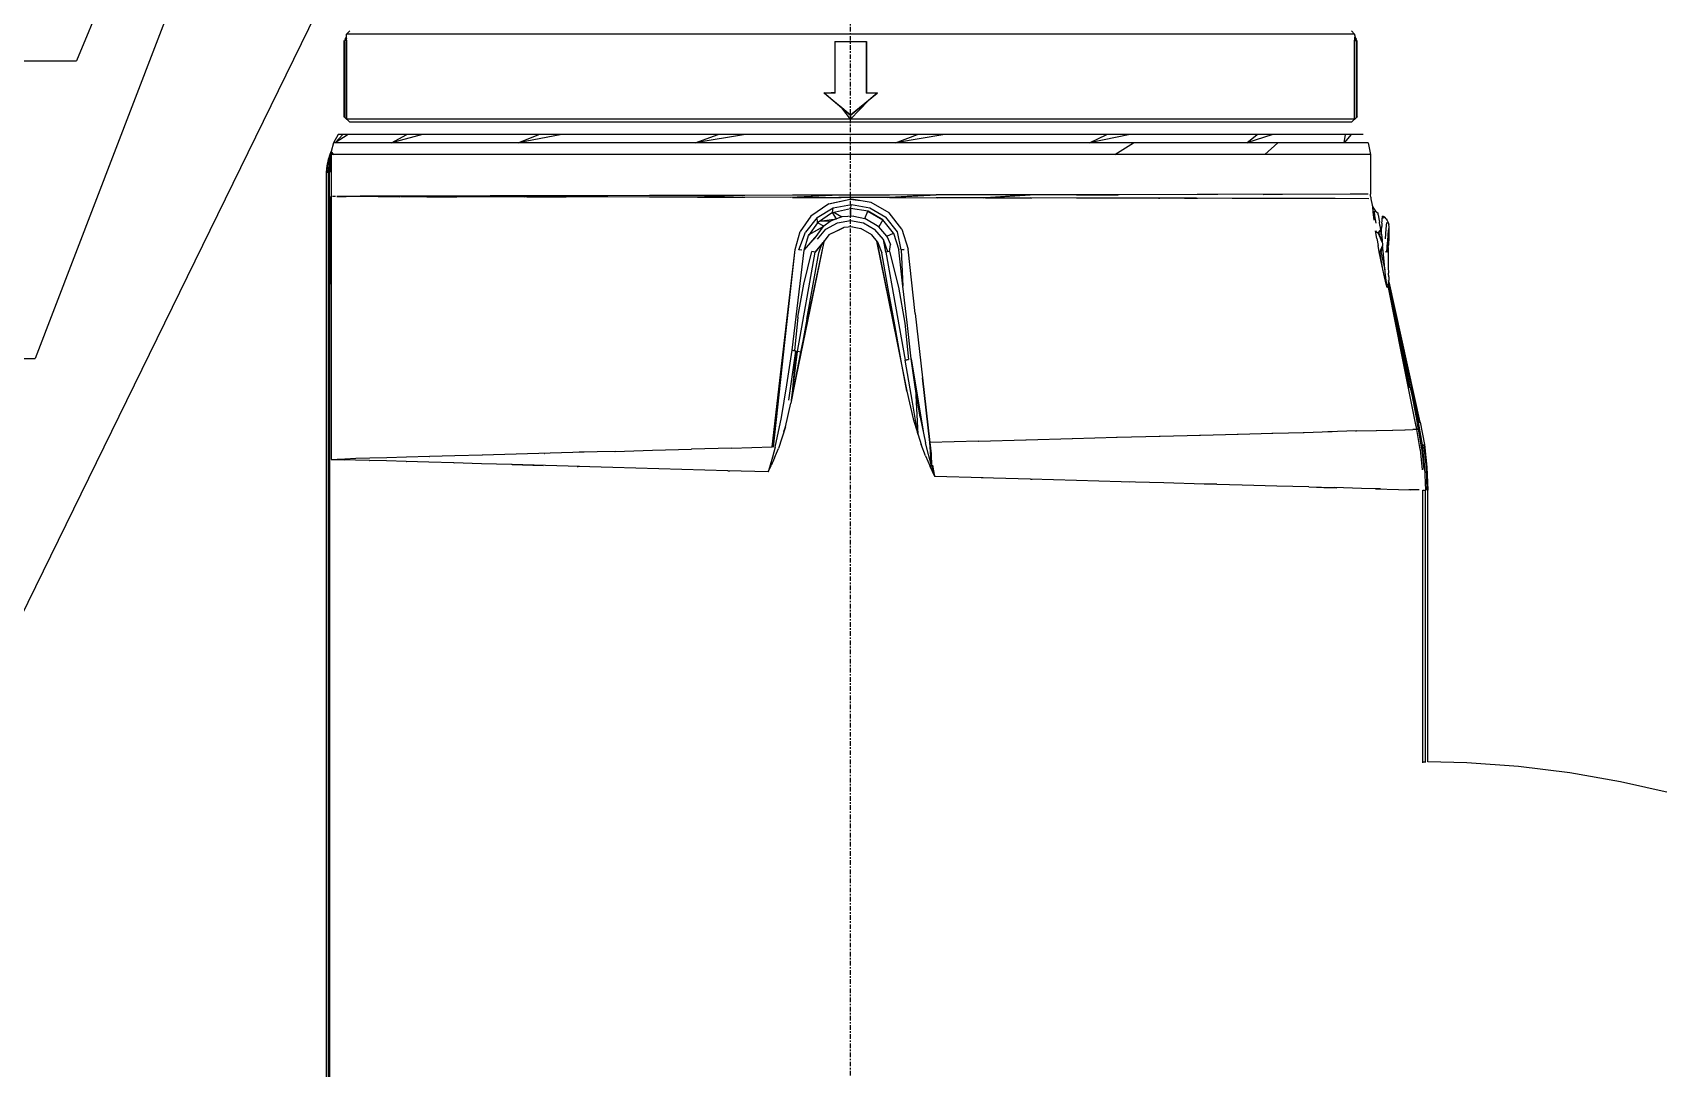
# Model space of a CAD drawing. Header units: millimetres. Extents: x -57554 to 16546, y 2142 to 98430.
# Drawn here: x -26125 to -25074, y 75668 to 76337 of the extents above; entities that cross this region are included whole.
import ezdxf

# ---------------------------------------------------------------- set-up
doc = ezdxf.new("R2010")
doc.units = ezdxf.units.MM
doc.linetypes.add('DXK_LINE_DOT3', pattern=[5.9187, 2.979, -0.9799, 0.9799, -0.9799])
doc.layers.add('S-Z2-A_TEXTUAL_ANNOTATION', color=7, linetype='Continuous')

msp = doc.modelspace()

# ---------------------------------------------------------------- linework, layer by layer
at = {"color": 1, "linetype": 'DXK_LINE_DOT3'}
msp.add_line((-25596.4, 71792.5), (-25596.4, 84292.5), dxfattribs=at)
at = {"color": 2, "linetype": 'Continuous'}
for p, q in [((-25922.2, 76336.4), (-25920.2, 76338.4)), ((-25272.6, 76338.4), (-25270.6, 76336.4)), ((-25923.9, 76282.9), (-25923.9, 76332.3)), ((-25923.5, 76331.9), (-25923.9, 76332.3)), ((-25923.5, 76282.6), (-25923.5, 76331.9)), ((-25922.8, 76333.7), (-25923.4, 76333.2)), ((-25923.3, 76333.1), (-25923.4, 76333.2)), ((-25923.3, 76332.3), (-25923.4, 76332)), ((-25923.3, 76332.2), (-25923.4, 76332)), ((-25923.4, 76331.9), (-25923.4, 76332)), ((-25923.4, 76282.5), (-25923.4, 76331.9)), ((-25923.3, 76333.1), (-25923.2, 76332.9)), ((-25923.3, 76332.3), (-25923.1, 76332.6)), ((-25922.8, 76332.5), (-25923.3, 76332.3)), ((-25923.2, 76332.5), (-25923.3, 76332.3)), ((-25923.3, 76332.3), (-25923.3, 76332.2)), ((-25923.2, 76332.9), (-25923.1, 76332.8)), ((-25923.1, 76332.6), (-25923.2, 76332.5)), ((-25923.1, 76332.8), (-25922.6, 76333.2)), ((-25923.1, 76332.6), (-25923, 76332.7)), ((-25922.6, 76333.1), (-25923, 76332.7)), ((-25923, 76332.7), (-25922.8, 76332.5)), ((-25922.9, 76333.6), (-25922.5, 76334.3)), ((-25922.5, 76334.3), (-25922.8, 76333.7)), ((-25922.6, 76333.2), (-25922.8, 76333.7)), ((-25922.8, 76332.5), (-25922.6, 76332.4)), ((-25922.6, 76333.2), (-25922.4, 76333.8)), ((-25922.3, 76333.7), (-25922.6, 76333.1)), ((-25922.1, 76331.6), (-25922.6, 76333.1)), ((-25922.6, 76332.4), (-25922.3, 76332.1)), ((-25922.4, 76335), (-25922.5, 76334.3)), ((-25922.4, 76333.8), (-25922.5, 76334.3)), ((-25922.3, 76335.2), (-25922.4, 76335)), ((-25922.4, 76333.8), (-25922.3, 76334.4)), ((-25922.3, 76334.6), (-25922.2, 76336.4)), ((-25922.3, 76334.2), (-25922.3, 76334.3)), ((-25922.3, 76333.7), (-25922.3, 76334.2)), ((-25922.1, 76331.6), (-25922.3, 76333.7)), ((-25922.3, 76332.1), (-25922.2, 76331.9)), ((-25270.6, 76336.4), (-25922.2, 76336.4)), ((-25922.2, 76331.9), (-25922.1, 76331.6)), ((-25922.2, 76281.5), (-25922.2, 76331.6)), ((-25922.1, 76281.4), (-25922.1, 76331.6)), ((-25606.6, 76331.6), (-25606.6, 76298.4)), ((-25606.6, 76331.6), (-25599.8, 76331.6)), ((-25606.5, 76298.2), (-25606.5, 76331.5)), ((-25606.5, 76331.5), (-25599.7, 76331.5)), ((-25599.8, 76331.6), (-25593, 76331.6)), ((-25599.7, 76331.5), (-25593, 76331.5)), ((-25593, 76331.6), (-25586.2, 76331.6)), ((-25593, 76331.5), (-25586.3, 76331.5)), ((-25586.3, 76331.5), (-25586.3, 76298.2)), ((-25586.2, 76331.6), (-25586.2, 76298.4)), ((-25270.6, 76336.4), (-25270.5, 76334.4)), ((-25270.6, 76331.6), (-25270.4, 76333.7)), ((-25270.1, 76333.1), (-25270.6, 76331.6)), ((-25270.6, 76331.6), (-25270.5, 76331.9)), ((-25270.6, 76331.6), (-25270.6, 76331.7)), ((-25270.6, 76281.5), (-25270.6, 76331.6)), ((-25270.6, 76281.4), (-25270.6, 76331.6)), ((-25270.5, 76335.4), (-25270.4, 76335)), ((-25270.5, 76334.4), (-25270.4, 76333.8)), ((-25269.6, 76332.9), (-25270.5, 76334.4)), ((-25270.5, 76334.2), (-25270.5, 76334.3)), ((-25270.4, 76333.7), (-25270.5, 76334.2)), ((-25270.5, 76331.9), (-25270.4, 76332)), ((-25270.5, 76331.7), (-25270.5, 76331.8)), ((-25270.4, 76335), (-25270.3, 76334.3)), ((-25269.5, 76333.1), (-25270.4, 76334.6)), ((-25270.4, 76333.8), (-25269.6, 76332.9)), ((-25270.4, 76333.8), (-25270.1, 76333.2)), ((-25270.4, 76333.7), (-25270.1, 76333.1)), ((-25270.4, 76332), (-25270.3, 76332.2)), ((-25270.3, 76332.2), (-25270.1, 76332.4)), ((-25270.1, 76333.2), (-25269.6, 76332.9)), ((-25270.1, 76333.2), (-25269.7, 76332.8)), ((-25269.7, 76332.7), (-25270.1, 76333.1)), ((-25270.1, 76332.4), (-25270, 76332.5)), ((-25270, 76332.5), (-25269.7, 76332.7)), ((-25269.8, 76333.6), (-25269.4, 76333.2)), ((-25269.7, 76332.8), (-25269.6, 76332.9)), ((-25269.6, 76332.6), (-25269.7, 76332.7)), ((-25269.6, 76332.9), (-25269.5, 76333.1)), ((-25269.5, 76332.5), (-25269.6, 76332.6)), ((-25269.5, 76333.1), (-25269.4, 76333.2)), ((-25269.5, 76332.3), (-25269.5, 76332.5)), ((-25269.4, 76332.2), (-25269.5, 76332.3)), ((-25269.4, 76332), (-25269.4, 76332.2)), ((-25269.4, 76331.9), (-25269.4, 76332)), ((-25269.4, 76282.5), (-25269.4, 76331.9)), ((-25269.3, 76331.9), (-25268.9, 76332.3)), ((-25269.3, 76282.6), (-25269.3, 76331.9)), ((-25268.9, 76282.9), (-25268.9, 76332.3)), ((-25607.9, 76293.5), (-25613.7, 76298.4)), ((-25613.7, 76298.4), (-25611.3, 76298.4)), ((-25611.1, 76298.3), (-25613.4, 76298.3)), ((-25613.4, 76298.3), (-25607.7, 76293.5)), ((-25611.3, 76298.4), (-25608.9, 76298.4)), ((-25608.8, 76298.3), (-25611.1, 76298.3)), ((-25606.6, 76298.4), (-25608.9, 76298.4)), ((-25606.5, 76298.2), (-25608.8, 76298.3)), ((-25584, 76298.3), (-25586.3, 76298.2)), ((-25586.2, 76298.4), (-25583.8, 76298.4)), ((-25585, 76293.5), (-25579.3, 76298.3)), ((-25579.1, 76298.4), (-25584.8, 76293.5)), ((-25581.7, 76298.3), (-25584, 76298.3)), ((-25583.8, 76298.4), (-25581.4, 76298.4)), ((-25579.3, 76298.3), (-25581.7, 76298.3)), ((-25581.4, 76298.4), (-25579.1, 76298.4)), ((-25602.1, 76288.7), (-25607.9, 76293.5)), ((-25607.7, 76293.5), (-25602, 76288.8)), ((-25596.4, 76283.9), (-25602.1, 76288.7)), ((-25596.4, 76281.4), (-25602.1, 76288.7)), ((-25602, 76288.8), (-25596.4, 76284)), ((-25596.4, 76281.4), (-25584.8, 76293.5)), ((-25596.4, 76284), (-25590.7, 76288.8)), ((-25590.6, 76288.7), (-25596.4, 76283.9)), ((-25590.7, 76288.8), (-25585, 76293.5)), ((-25584.8, 76293.5), (-25590.6, 76288.7)), ((-25923.7, 76282.8), (-25923.9, 76282.9)), ((-25923.6, 76282.7), (-25923.7, 76282.8)), ((-25923.6, 76282.7), (-25923.1, 76282.2)), ((-25923.6, 76282.7), (-25923.1, 76282.3)), ((-25923.5, 76282.6), (-25923.6, 76282.7)), ((-25923.5, 76282.6), (-25920.2, 76279.4)), ((-25923, 76282.1), (-25923.4, 76282.5)), ((-25923.4, 76282.5), (-25923.4, 76282.5)), ((-25922.6, 76281.8), (-25923, 76282.1)), ((-25922.6, 76281.8), (-25922.2, 76281.5)), ((-25270.6, 76281.4), (-25922.1, 76281.4)), ((-25272.6, 76279.4), (-25920.2, 76279.4)), ((-25596.4, 76283.9), (-25596.4, 76281.4)), ((-25272.6, 76279.4), (-25269.1, 76282.7)), ((-25270.6, 76281.5), (-25270.2, 76281.8)), ((-25269.8, 76282.1), (-25270.2, 76281.8)), ((-25269.4, 76282.5), (-25269.8, 76282.1)), ((-25269.3, 76282.5), (-25269.4, 76282.5)), ((-25269.1, 76282.7), (-25269.3, 76282.6)), ((-25269.2, 76282.6), (-25269.1, 76282.7)), ((-25269, 76282.8), (-25269.1, 76282.7)), ((-25268.9, 76282.9), (-25269, 76282.8)), ((-25930.8, 76266.2), (-25932.3, 76260.4)), ((-25927.6, 76271.5), (-25930.8, 76266.2)), ((-25261.9, 76266.2), (-25930.8, 76266.2)), ((-25921.2, 76271.5), (-25929.6, 76266.2)), ((-25929.6, 76266.2), (-25924.7, 76271.5)), ((-25265.2, 76271.5), (-25927.6, 76271.5)), ((-25873.2, 76271.5), (-25893.1, 76266.2)), ((-25893.1, 76266.2), (-25883.2, 76271.5)), ((-25783, 76271.5), (-25811.4, 76266.2)), ((-25811.4, 76266.2), (-25798, 76271.5)), ((-25664.4, 76271.5), (-25697, 76266.2)), ((-25697, 76266.2), (-25682.1, 76271.5)), ((-25535.5, 76271.5), (-25567.3, 76266.2)), ((-25567.3, 76266.2), (-25553.1, 76271.5)), ((-25415.8, 76271.5), (-25442, 76266.2)), ((-25442, 76266.2), (-25430.8, 76271.5)), ((-25425.7, 76258.5), (-25413.6, 76266.2)), ((-25323.6, 76271.5), (-25340.2, 76266.2)), ((-25340.2, 76266.2), (-25333.6, 76271.5)), ((-25328.6, 76258.5), (-25320.3, 76266.2)), ((-25272.9, 76271.5), (-25277.4, 76266.2)), ((-25277.4, 76266.2), (-25276.5, 76271.5)), ((-25261.9, 76266.2), (-25260.4, 76258.5)), ((-25934.1, 76255.4), (-25935.1, 76251.3)), ((-25933.9, 76254.9), (-25934.8, 76251.1)), ((-25932.6, 76258.5), (-25934.7, 76251.3)), ((-25932.8, 76258.8), (-25934.1, 76255.4)), ((-25933.9, 76254.9), (-25932.6, 76258.5)), ((-25933.9, 76254.9), (-25932.6, 76258.5)), ((-25933.4, 76252.2), (-25933.1, 76254.6)), ((-25933.1, 76254.6), (-25933.3, 76252.6)), ((-25933.2, 76257.9), (-25932.8, 76258.8)), ((-25932.9, 76256.1), (-25933.1, 76254.6)), ((-25933.1, 76254.6), (-25932.7, 76252.4)), ((-25932.6, 76258.5), (-25932.9, 76257.8)), ((-25932.9, 76257.8), (-25932.8, 76258.1)), ((-25932.9, 76256.1), (-25932.8, 76257.2)), ((-25932.8, 76257.2), (-25932.9, 76256.1)), ((-25932.8, 76258.9), (-25932.4, 76259.9)), ((-25932.8, 76258.6), (-25932.6, 76259.3)), ((-25932.8, 76258.9), (-25932.6, 76259.3)), ((-25932.8, 76258.6), (-25932.8, 76258.9)), ((-25932.6, 76258.5), (-25932.8, 76258.1)), ((-25932.5, 76257.6), (-25932.8, 76257.2)), ((-25932.8, 76257.2), (-25932.5, 76257.6)), ((-25932.8, 76257.2), (-25932.7, 76257.5)), ((-25932.8, 76257.2), (-25932.8, 76257.2)), ((-25932.7, 76257.5), (-25932.6, 76258.1)), ((-25932.6, 76259.3), (-25932.4, 76259.9)), ((-25932.4, 76259), (-25932.6, 76258.5)), ((-25932.6, 76258.5), (-25932.4, 76259)), ((-25932.6, 76258.5), (-25932.5, 76258.8)), ((-25932.6, 76258.1), (-25932.6, 76258.5)), ((-25932.4, 76259), (-25932.5, 76257.6)), ((-25932.4, 76259.9), (-25932.3, 76260.4)), ((-25932.3, 76259.4), (-25932.4, 76259)), ((-25932.3, 76260.4), (-25932.3, 76260.6)), ((-25932.3, 76260.1), (-25932.3, 76260.6)), ((-25932.3, 76260.4), (-25932.3, 76260.6)), ((-25930.4, 76258.5), (-25932.3, 76260.4)), ((-25932.3, 76260.1), (-25932.3, 76260.4)), ((-25932.3, 76260.4), (-25930.4, 76258.5)), ((-25932.3, 76260.4), (-25932.3, 76259.9)), ((-25932.3, 76260.1), (-25932.3, 76259.9)), ((-25932.3, 76259.9), (-25930.4, 76258.5)), ((-25932.3, 76259.6), (-25932.3, 76259.9)), ((-25932.3, 76259.9), (-25932.3, 76259.8)), ((-25932.3, 76252.6), (-25932.2, 76255.2)), ((-25260.4, 76258.5), (-25932.2, 76258.5)), ((-25932.2, 76258.5), (-25932.2, 76257.1)), ((-25932.2, 76257.1), (-25932.2, 76255.2)), ((-25932.2, 76255.2), (-25932.2, 76252.8)), ((-25260.4, 76258.5), (-25260.4, 76233)), ((-25935.1, 76251.3), (-25935.4, 76247.2)), ((-25935.4, 76247.2), (-25935.4, 75256.6)), ((-25935.4, 76247.2), (-25935, 76247.2)), ((-25934.8, 76251.1), (-25935, 76247.2)), ((-25935, 76247.2), (-25933.8, 76248.9)), ((-25935, 76247.2), (-25935, 76247.2)), ((-25935, 76247.2), (-25934.9, 76247.2)), ((-25934.9, 76247.2), (-25934.7, 76247.2)), ((-25934.7, 76247.2), (-25934.5, 76247.2)), ((-25934.5, 76247.2), (-25934.2, 76247.2)), ((-25934.2, 76247.2), (-25933.9, 76247.2)), ((-25933.9, 76247.2), (-25933.8, 76248.9)), ((-25933.9, 75256.6), (-25933.9, 76247.2)), ((-25933.8, 76248.9), (-25933.7, 76250.6)), ((-25933.7, 76250.6), (-25933.6, 76251.1)), ((-25933.6, 76251.1), (-25933.4, 76252.2)), ((-25933.3, 76252.6), (-25933.4, 76252.2)), ((-25933.4, 76252.2), (-25933.3, 76250.5)), ((-25933.3, 76250.5), (-25933.3, 76248.8)), ((-25933.3, 76247.2), (-25933.3, 76248.8)), ((-25933.3, 76231.5), (-25933.3, 76247.2)), ((-25932.7, 76247.2), (-25932.7, 76252.4)), ((-25932.2, 76252.8), (-25932.2, 76250.9)), ((-25932.2, 76250.9), (-25932.1, 76249)), ((-25932.1, 76249), (-25932.1, 76247.2)), ((-25932.1, 76247.2), (-25932.1, 76231.5)), ((-25422.8, 76232.6), (-25541.2, 76232.4)), ((-25510.4, 76230.6), (-25480.4, 76232.5)), ((-25480.4, 76232.5), (-25509.3, 76230.6)), ((-25450.5, 76232.6), (-25423.7, 76232.6)), ((-25359, 76232.8), (-25422.8, 76232.6)), ((-25273.5, 76233), (-25372.4, 76232.7)), ((-25329.7, 76232.8), (-25317.3, 76232.9)), ((-25261.8, 76233), (-25273.5, 76233)), ((-25260.3, 76232), (-25260.4, 76233)), ((-25933.3, 76231.5), (-25933.3, 76174.8)), ((-25932.1, 76231.5), (-25932.2, 76231.5)), ((-25932.1, 76174.8), (-25932.1, 76231.5)), ((-25932.1, 76231.5), (-25932.1, 76174.8)), ((-25929.4, 76231.5), (-25931.4, 76231.5)), ((-25922.6, 76231.5), (-25928.6, 76231.5)), ((-25928.6, 76231.5), (-25922.5, 76231.5)), ((-25922.5, 76231.5), (-25922.6, 76231.5)), ((-25922.6, 76231.5), (-25922.5, 76231.5)), ((-25913.5, 76231.6), (-25922.5, 76231.5)), ((-25913.5, 76231.4), (-25922.5, 76231.5)), ((-25901.8, 76231.6), (-25913.5, 76231.6)), ((-25902.1, 76231.4), (-25913.5, 76231.4)), ((-25902.1, 76231.6), (-25901.8, 76231.6)), ((-25887.3, 76231.7), (-25901.8, 76231.6)), ((-25901.8, 76231.4), (-25887.9, 76231.3)), ((-25901.8, 76231.4), (-25887.9, 76231.3)), ((-25870.4, 76231.7), (-25887.3, 76231.7)), ((-25870.4, 76231.3), (-25887.3, 76231.3)), ((-25871.1, 76231.7), (-25870.4, 76231.7)), ((-25851, 76231.7), (-25870.4, 76231.7)), ((-25870.4, 76231.3), (-25851.9, 76231.3)), ((-25870.4, 76231.3), (-25851, 76231.3)), ((-25851.9, 76231.3), (-25851, 76231.3)), ((-25829.4, 76231.8), (-25851, 76231.7)), ((-25829.4, 76231.2), (-25851, 76231.3)), ((-25830.5, 76231.8), (-25829.4, 76231.8)), ((-25829.4, 76231.2), (-25830.5, 76231.2)), ((-25805.8, 76231.8), (-25829.4, 76231.8)), ((-25805.8, 76231.2), (-25829.4, 76231.2)), ((-25807.1, 76231.2), (-25781.7, 76231.9)), ((-25781.7, 76231.9), (-25805.8, 76231.8)), ((-25781.7, 76231.9), (-25805.8, 76231.2)), ((-25805.8, 76231.2), (-25780.4, 76231.1)), ((-25754.7, 76231.9), (-25783, 76231.9)), ((-25780.4, 76231.1), (-25781.7, 76231.1)), ((-25780.4, 76231.9), (-25754.7, 76231.9)), ((-25753.3, 76231.1), (-25780.4, 76231.1)), ((-25724.9, 76232), (-25754.7, 76231.9)), ((-25724.9, 76231), (-25753.3, 76231.1)), ((-25693.9, 76232.1), (-25726.4, 76232)), ((-25695.3, 76230.9), (-25726.4, 76231)), ((-25666.4, 76232.1), (-25696.8, 76230.9)), ((-25664.9, 76232.1), (-25695.3, 76232.1)), ((-25666.4, 76232.1), (-25695.3, 76230.9)), ((-25695.3, 76230.9), (-25664.9, 76230.9)), ((-25664.9, 76232.1), (-25666.4, 76232.1)), ((-25633.9, 76230.8), (-25666.4, 76230.9)), ((-25633.9, 76232.2), (-25664.9, 76232.1)), ((-25604, 76232.2), (-25635.4, 76230.8)), ((-25602.6, 76232.2), (-25633.9, 76232.2)), ((-25604, 76232.2), (-25633.9, 76230.8)), ((-25633.9, 76230.8), (-25602.6, 76230.8)), ((-25610.5, 76226.7), (-25622.1, 76218.7)), ((-25618, 76217.9), (-25607.7, 76224.1)), ((-25610.5, 76226.7), (-25596.7, 76229.8)), ((-25610.5, 76226.7), (-25608.8, 76227.1)), ((-25608.8, 76227.1), (-25596.7, 76229.8)), ((-25608.1, 76221.1), (-25607.7, 76224.1)), ((-25608.1, 76221.1), (-25596.5, 76223.7)), ((-25607.7, 76224.1), (-25595.9, 76226.3)), ((-25602.6, 76232.2), (-25604, 76232.2)), ((-25571.2, 76230.7), (-25604, 76230.8)), ((-25571.2, 76232.3), (-25602.6, 76232.2)), ((-25571.2, 76230.7), (-25602.6, 76230.8)), ((-25596.7, 76229.8), (-25595.9, 76229.7)), ((-25596.7, 76229.8), (-25590.3, 76228.8)), ((-25596.5, 76223.7), (-25595.9, 76226.3)), ((-25585.1, 76221.9), (-25596.5, 76223.7)), ((-25596.5, 76223.7), (-25596.4, 76218.6)), ((-25583.1, 76227.6), (-25595.9, 76229.7)), ((-25595.9, 76226.3), (-25584, 76224.2)), ((-25584, 76224.2), (-25573.6, 76218.1)), ((-25571.6, 76220.8), (-25583.1, 76227.6)), ((-25572.5, 76230.7), (-25541.2, 76232.4)), ((-25540, 76232.4), (-25571.2, 76232.3)), ((-25541.2, 76232.4), (-25571.2, 76230.7)), ((-25571.2, 76230.7), (-25540, 76230.6)), ((-25509.3, 76230.6), (-25541.2, 76230.6)), ((-25509.3, 76230.6), (-25479.3, 76230.5)), ((-25450.4, 76230.4), (-25480.4, 76230.5)), ((-25422.8, 76230.4), (-25450.4, 76230.4)), ((-25397.4, 76230.3), (-25423.6, 76230.4)), ((-25372.9, 76230.3), (-25406.7, 76230.3)), ((-25397.4, 76230.3), (-25396.6, 76230.3)), ((-25380.7, 76230.3), (-25372.2, 76230.3)), ((-25349.8, 76230.2), (-25372.9, 76230.3)), ((-25329.5, 76230.2), (-25349.8, 76230.2)), ((-25311.6, 76230.1), (-25330, 76230.2)), ((-25283.3, 76230.1), (-25311.6, 76230.1)), ((-25261.5, 76230), (-25283.3, 76230.1)), ((-25260.2, 76231), (-25260.3, 76232)), ((-25260.2, 76231), (-25260.1, 76230)), ((-25260.1, 76230), (-25259.3, 76225.9)), ((-25259.3, 76225.9), (-25258.5, 76223.8)), ((-25259.3, 76225.9), (-25259.1, 76224.8)), ((-25259.1, 76224.8), (-25258.8, 76221.5)), ((-25258.5, 76223.8), (-25257.2, 76222)), ((-25257.2, 76222), (-25255.4, 76220.6)), ((-25622.1, 76218.7), (-25629, 76208.7)), ((-25618, 76217.9), (-25625.5, 76208.4)), ((-25617.8, 76214.5), (-25623.7, 76206.2)), ((-25623.2, 76206.9), (-25613.8, 76212.2)), ((-25623.2, 76206.9), (-25614.3, 76211.9)), ((-25614.3, 76211.9), (-25619.6, 76204.8)), ((-25617.8, 76214.5), (-25618, 76217.9)), ((-25608.1, 76221.1), (-25617.8, 76214.5)), ((-25613.8, 76212.2), (-25617.8, 76214.5)), ((-25616.5, 76215.4), (-25605.6, 76216.9)), ((-25616.5, 76215.4), (-25608.9, 76215.7)), ((-25608.9, 76215.7), (-25614.3, 76211.9)), ((-25612.4, 76210.3), (-25604.9, 76214.5)), ((-25610.3, 76206.8), (-25600.9, 76211.4)), ((-25602.1, 76218.2), (-25608.9, 76215.7)), ((-25608.1, 76221.1), (-25607.3, 76221.3)), ((-25605.6, 76216.9), (-25608.1, 76221.1)), ((-25607.3, 76221.3), (-25602.1, 76218.2)), ((-25604.9, 76214.5), (-25596.5, 76215.9)), ((-25600.9, 76211.4), (-25603.4, 76210.2)), ((-25594.4, 76218.7), (-25602.1, 76218.2)), ((-25595.1, 76211.8), (-25600.9, 76211.4)), ((-25596.5, 76215.9), (-25588.1, 76214.4)), ((-25595.1, 76211.8), (-25589.8, 76210.7)), ((-25594.4, 76218.7), (-25587.3, 76217.3)), ((-25588.1, 76214.4), (-25580.7, 76210.2)), ((-25587.3, 76217.3), (-25585.3, 76221.9)), ((-25587.1, 76217.1), (-25587.3, 76217.3)), ((-25578.1, 76211.8), (-25587.3, 76217.3)), ((-25585.3, 76221.9), (-25575.6, 76216.3)), ((-25575.5, 76216.3), (-25585.1, 76221.9)), ((-25578.9, 76212.3), (-25578.1, 76211.8)), ((-25575.5, 76216.3), (-25578.1, 76211.8)), ((-25573.1, 76205.8), (-25578.1, 76211.8)), ((-25575.6, 76216.3), (-25575.5, 76216.3)), ((-25568.6, 76207.7), (-25575.5, 76216.3)), ((-25566.2, 76208.6), (-25573.6, 76218.1)), ((-25563.4, 76210.3), (-25571.6, 76220.8)), ((-25258.8, 76221.5), (-25258.1, 76216.2)), ((-25257.5, 76218.9), (-25257.8, 76221.9)), ((-25256.8, 76214.1), (-25257.5, 76218.9)), ((-25255.4, 76220.3), (-25255.4, 76220.6)), ((-25255.3, 76219.6), (-25255.4, 76220.3)), ((-25255.3, 76219.6), (-25255.4, 76220.3)), ((-25255.3, 76219.6), (-25255.1, 76218.5)), ((-25255.1, 76218.5), (-25254.9, 76216.9)), ((-25254.9, 76216.9), (-25254.6, 76214.9)), ((-25254.3, 76212.6), (-25254.6, 76214.9)), ((-25254.3, 76212.6), (-25253.8, 76209.9)), ((-25253.2, 76209.7), (-25253.1, 76212)), ((-25253, 76214.1), (-25253.1, 76212)), ((-25253, 76214.1), (-25252.9, 76215.8)), ((-25252.9, 76215.8), (-25252.8, 76217.2)), ((-25252.8, 76217.3), (-25252.6, 76218.1)), ((-25252.8, 76217.2), (-25252.6, 76218.1)), ((-25251.2, 76218), (-25252.8, 76217.3)), ((-25252.8, 76217.2), (-25252.8, 76217.3)), ((-25252.6, 76218.1), (-25252.5, 76218.7)), ((-25252.6, 76218.1), (-25252.5, 76218.7)), ((-25252.5, 76218.7), (-25252.4, 76218.8)), ((-25252.5, 76218.7), (-25252.4, 76218.8)), ((-25251.2, 76218), (-25252.4, 76218.8)), ((-25250.3, 76217), (-25251.2, 76218)), ((-25250.3, 76217), (-25249.5, 76215.9)), ((-25250.3, 76210.5), (-25249.9, 76214.6)), ((-25249.5, 76215.9), (-25248.9, 76214.6)), ((-25248.7, 76214), (-25248.9, 76214.6)), ((-25248.9, 76214.6), (-25248.7, 76213.9)), ((-25248.9, 76214.6), (-25248.5, 76213.3)), ((-25248.5, 76213.3), (-25248.7, 76214)), ((-25248.7, 76213.9), (-25248.5, 76213.3)), ((-25248.4, 76211.9), (-25248.5, 76213.3)), ((-25248.4, 76203.6), (-25248.4, 76211.9)), ((-25634.7, 76099.5), (-25613.2, 76203.1)), ((-25632.3, 76197.1), (-25629, 76208.7)), ((-25630, 76196.9), (-25625.5, 76208.4)), ((-25628.5, 76130.9), (-25613.2, 76203.1)), ((-25626.4, 76196.7), (-25623.7, 76206.2)), ((-25626.4, 76196.7), (-25619.6, 76204.8)), ((-25626.4, 76196.7), (-25620.6, 76203.5)), ((-25623.7, 76206.2), (-25623.2, 76206.9)), ((-25619.6, 76204.9), (-25620.6, 76203.5)), ((-25614.3, 76201.6), (-25619.4, 76195.5)), ((-25617.9, 76203.8), (-25612.4, 76210.3)), ((-25610.3, 76206.8), (-25615.1, 76200.6)), ((-25610.3, 76206.8), (-25609.8, 76207.1)), ((-25609.8, 76207.1), (-25603.4, 76210.2)), ((-25589.8, 76210.7), (-25589.6, 76210.6)), ((-25582.8, 76206.7), (-25589.8, 76210.7)), ((-25579, 76202.2), (-25582.8, 76206.7)), ((-25575.2, 76203.7), (-25580.7, 76210.2)), ((-25579.4, 76202.6), (-25560, 76105.7)), ((-25563.8, 76125.2), (-25579.4, 76202.6)), ((-25578.8, 76201.7), (-25579, 76202.2)), ((-25579, 76202.2), (-25576.3, 76195)), ((-25573.6, 76195.5), (-25575.2, 76203.7)), ((-25572.4, 76195.7), (-25575.2, 76203.7)), ((-25573.1, 76205.8), (-25568.6, 76207.7)), ((-25572.8, 76205.1), (-25573.1, 76205.8)), ((-25573.1, 76205.8), (-25570.6, 76200.5)), ((-25568.6, 76207.7), (-25568.6, 76207.5)), ((-25568.6, 76207.7), (-25565.3, 76197)), ((-25563.8, 76196.9), (-25566.2, 76208.6)), ((-25563.4, 76210.3), (-25559.3, 76197.3)), ((-25257.1, 76209.3), (-25256.4, 76208.3)), ((-25256.3, 76204.3), (-25257.1, 76209.3)), ((-25256.4, 76208.3), (-25255.7, 76207.9)), ((-25256.3, 76204.3), (-25255.5, 76199.7)), ((-25253.8, 76209.9), (-25255.7, 76207.9)), ((-25255.7, 76207.9), (-25255.1, 76207.5)), ((-25255.1, 76207.5), (-25253.8, 76209.9)), ((-25252.8, 76201.8), (-25255.1, 76207.5)), ((-25255.1, 76207.5), (-25252.9, 76203.1)), ((-25255.1, 76207.5), (-25253.3, 76207)), ((-25253.3, 76207), (-25253.8, 76209.9)), ((-25253.3, 76207), (-25253.2, 76209.7)), ((-25253.3, 76207), (-25252.9, 76203.1)), ((-25252.8, 76201.8), (-25253.1, 76205.3)), ((-25252.9, 76203.1), (-25252.6, 76199.5)), ((-25250.6, 76204), (-25250.3, 76210.5)), ((-25249.3, 76201.9), (-25249.9, 76195.5)), ((-25249.9, 76195.5), (-25249.3, 76201.9)), ((-25249.1, 76207.4), (-25249.3, 76201.9)), ((-25248.8, 76210.8), (-25249.1, 76207.4)), ((-25248.7, 76202.2), (-25248.8, 76201.2)), ((-25248.8, 76201.2), (-25248.8, 76199.9)), ((-25248.6, 76202.9), (-25248.7, 76202.2)), ((-25248.7, 76202.2), (-25248.6, 76202.7)), ((-25248.5, 76203.4), (-25248.6, 76202.9)), ((-25248.6, 76202.7), (-25248.6, 76202.9)), ((-25248.4, 76203.6), (-25248.5, 76203.4)), ((-25646.5, 76069.5), (-25632.3, 76197.1)), ((-25637.2, 76155), (-25632.3, 76197.1)), ((-25630.8, 76131.3), (-25619.4, 76195.5)), ((-25627.9, 76196.8), (-25630, 76196.9)), ((-25629, 76175.2), (-25626.4, 76196.7)), ((-25626.7, 76174.7), (-25621.4, 76195.9)), ((-25624.7, 76152.2), (-25617, 76195)), ((-25619.4, 76195.5), (-25621.4, 76195.9)), ((-25619.4, 76195.5), (-25615.1, 76200.6)), ((-25617, 76195), (-25615.1, 76200.6)), ((-25572.1, 76171.7), (-25576.3, 76195)), ((-25571.3, 76195.9), (-25573.6, 76195.5)), ((-25573.6, 76195.5), (-25561.2, 76125.6)), ((-25571.3, 76195.9), (-25570.6, 76200.5)), ((-25571.3, 76195.9), (-25565.4, 76172.9)), ((-25562.6, 76173.4), (-25565.3, 76197)), ((-25561.7, 76197.1), (-25563.8, 76196.9)), ((-25563.8, 76196.9), (-25562.6, 76173.4)), ((-25562.7, 76197), (-25561.7, 76197.1)), ((-25554.6, 76155.9), (-25559.3, 76197.3)), ((-25254.7, 76195.6), (-25255.5, 76199.7)), ((-25254.7, 76195.6), (-25255.5, 76199.7)), ((-25254.3, 76195.7), (-25254.7, 76195.6)), ((-25254.3, 76195.7), (-25254.7, 76195.6)), ((-25252.8, 76186.3), (-25254.7, 76195.6)), ((-25253.4, 76195.9), (-25254.3, 76195.7)), ((-25254.3, 76195.7), (-25254.1, 76195.8)), ((-25252.1, 76183.1), (-25254.3, 76195.7)), ((-25254.1, 76195.8), (-25252.6, 76199.5)), ((-25253.4, 76195.9), (-25254.1, 76195.8)), ((-25252.6, 76199.5), (-25253.4, 76195.9)), ((-25250.9, 76184), (-25253.4, 76195.9)), ((-25252.2, 76196.2), (-25252.6, 76199.5)), ((-25251.3, 76187), (-25252.2, 76196.2)), ((-25250.8, 76195.9), (-25250.3, 76195.7)), ((-25250.8, 76195.9), (-25250.3, 76195.7)), ((-25249, 76196.1), (-25248.9, 76196.9)), ((-25248.9, 76196.9), (-25249, 76195.2)), ((-25249, 76195.2), (-25249, 76196.1)), ((-25249, 76195.2), (-25249, 76193.4)), ((-25249, 76193.4), (-25249, 76191.5)), ((-25249, 76191.5), (-25249, 76189.6)), ((-25248.9, 76198.5), (-25248.8, 76199.9)), ((-25248.9, 76198.5), (-25248.9, 76196.9)), ((-25248.8, 76199.9), (-25248.8, 76200.1)), ((-25251.3, 76179.5), (-25252.8, 76186.3)), ((-25250.6, 76180.5), (-25251.3, 76187)), ((-25250, 76175.9), (-25250.6, 76180.5)), ((-25249, 76189.6), (-25249, 76187.8)), ((-25249, 76187.8), (-25249, 76186.9)), ((-25249, 76187.8), (-25248.9, 76186.1)), ((-25249, 76186.9), (-25248.9, 76186.1)), ((-25248.9, 76186.1), (-25248.9, 76184.5)), ((-25248.9, 76184.5), (-25248.8, 76183.1)), ((-25248.8, 76183.1), (-25248.8, 76181.8)), ((-25248.7, 76180.8), (-25248.8, 76181.8)), ((-25248.6, 76180.3), (-25248.7, 76180.8)), ((-25248.6, 76180.1), (-25248.7, 76180.8)), ((-25248.6, 76180.1), (-25248.6, 76180.3)), ((-25248.5, 76179.6), (-25248.6, 76180.1)), ((-25933.3, 76174.8), (-25933.3, 76118.2)), ((-25932.1, 76174.8), (-25932.2, 76118.2)), ((-25631.6, 76153.7), (-25629, 76175.2)), ((-25630.5, 76153.4), (-25626.7, 76174.7)), ((-25567.9, 76148.5), (-25572.1, 76171.7)), ((-25565.4, 76172.9), (-25561.4, 76149.6)), ((-25559.9, 76149.9), (-25562.6, 76173.4)), ((-25250.2, 76174.7), (-25251.3, 76179.5)), ((-25250.1, 76174.3), (-25250.2, 76174.7)), ((-25249.5, 76172.7), (-25250.2, 76174.7)), ((-25249.8, 76173.5), (-25250.1, 76174.3)), ((-25250, 76175.9), (-25249.8, 76174.6)), ((-25249.8, 76174.6), (-25249.7, 76174.3)), ((-25249.7, 76174.3), (-25249.8, 76174.5)), ((-25249.8, 76173.5), (-25249.5, 76172.7)), ((-25249.7, 76174.3), (-25249.4, 76174.6)), ((-25249.5, 76172.7), (-25249.6, 76173.2)), ((-25249.5, 76172.7), (-25249.6, 76173.2)), ((-25249.5, 76172.7), (-25249.3, 76173)), ((-25249.4, 76174.6), (-25249.1, 76174.6)), ((-25249.3, 76173), (-25249, 76173)), ((-25248.9, 76174.1), (-25249.1, 76174.6)), ((-25249, 76173), (-25248.7, 76172.6)), ((-25248.7, 76172.6), (-25249, 76173)), ((-25248.8, 76175.6), (-25248.9, 76174.1)), ((-25248.9, 76173.6), (-25248.9, 76174.1)), ((-25248.8, 76173.1), (-25248.9, 76173.6)), ((-25248.8, 76176.6), (-25248.7, 76177.1)), ((-25248.8, 76176.6), (-25248.8, 76175.6)), ((-25248.7, 76172.6), (-25248.8, 76173.1)), ((-25248.7, 76177.1), (-25248.4, 76177.1)), ((-25248.5, 76172.6), (-25248.7, 76172.6)), ((-25248.7, 76172.6), (-25248.7, 76172.6)), ((-25248.7, 76172.6), (-25244.2, 76149.8)), ((-25244.2, 76149.8), (-25248.7, 76172.6)), ((-25248.6, 76176.2), (-25248.3, 76176.3)), ((-25248.6, 76175.8), (-25248.6, 76176.2)), ((-25228.5, 76085.6), (-25248.6, 76176.2)), ((-25248.6, 76175.8), (-25248.5, 76174.8)), ((-25228.6, 76085.5), (-25248.6, 76175.8)), ((-25248.4, 76179.4), (-25248.5, 76179.6)), ((-25248.5, 76174.8), (-25248.4, 76173.4)), ((-25248.3, 76172.6), (-25248.5, 76172.6)), ((-25248.4, 76177.2), (-25248.4, 76179.4)), ((-25248.4, 76173.4), (-25248.4, 76173.1)), ((-25248.4, 76173.1), (-25248.3, 76172.9)), ((-25228.2, 76085.6), (-25248.3, 76176.3)), ((-25248.3, 76172.9), (-25248.3, 76172.6)), ((-25243.5, 76149.9), (-25248.3, 76172.6)), ((-25637.2, 76155), (-25646.5, 76069.5)), ((-25642.2, 76112.5), (-25637.2, 76155)), ((-25634.2, 76132), (-25631.6, 76153.7)), ((-25634.2, 76132), (-25631.6, 76153.7)), ((-25630.5, 76153.4), (-25632.7, 76131.7)), ((-25624.7, 76152.2), (-25628.5, 76130.9)), ((-25563.8, 76125.2), (-25567.9, 76148.5)), ((-25563.8, 76125.2), (-25567.9, 76148.5)), ((-25561.4, 76149.6), (-25559, 76126)), ((-25557.3, 76126.4), (-25559.9, 76149.9)), ((-25554.6, 76155.9), (-25549.9, 76114.3)), ((-25239.9, 76128.1), (-25244.2, 76149.8)), ((-25238.9, 76128.3), (-25243.5, 76149.9)), ((-25235.2, 76107.7), (-25243.5, 76149.9)), ((-25637.7, 76109.6), (-25634.2, 76132)), ((-25636.3, 76099.8), (-25631.8, 76131.5)), ((-25628.5, 76130.9), (-25635, 76097.8)), ((-25631.8, 76131.5), (-25634.7, 76099.5)), ((-25634.7, 76099.5), (-25630.8, 76131.3)), ((-25634.7, 76099.5), (-25628.5, 76130.9)), ((-25634.2, 76132), (-25632.7, 76131.7)), ((-25632.7, 76131.7), (-25634.2, 76132)), ((-25630.8, 76131.3), (-25632.7, 76131.7)), ((-25628.5, 76130.9), (-25630.8, 76131.3)), ((-25235.8, 76107.6), (-25239.9, 76128.1)), ((-25234.6, 76107.8), (-25238.9, 76128.3)), ((-25933.3, 76118.2), (-25933.3, 76061.5)), ((-25932.2, 76118.2), (-25932.2, 76061.5)), ((-25560, 76105.7), (-25563.8, 76125.2)), ((-25560, 76105.7), (-25563.8, 76125.2)), ((-25561.2, 76125.6), (-25559, 76126)), ((-25556.4, 76098.4), (-25561.2, 76125.6)), ((-25559, 76126), (-25560.2, 76125.8)), ((-25554.4, 76106.9), (-25557.3, 76126.4)), ((-25557.3, 76126.4), (-25549.5, 76079.8)), ((-25642.2, 76112.5), (-25647.2, 76069.6)), ((-25647.2, 76069.6), (-25642.2, 76112.5)), ((-25646.5, 76069.5), (-25642.2, 76112.5)), ((-25641.2, 76088.6), (-25637.7, 76109.6)), ((-25554.4, 76106.9), (-25552.9, 76077.8)), ((-25551.4, 76088.8), (-25554.4, 76106.9)), ((-25545.2, 76072.4), (-25549.9, 76114.3)), ((-25549.9, 76114.3), (-25545.2, 76072.4)), ((-25231.3, 76085), (-25235.8, 76107.6)), ((-25231.3, 76085), (-25235.8, 76107.6)), ((-25234.6, 76107.8), (-25229.6, 76085.3)), ((-25229.3, 76085.4), (-25234.6, 76107.8)), ((-25234.6, 76107.8), (-25230.1, 76085.2)), ((-25638.6, 76082.6), (-25635, 76097.8)), ((-25560, 76105.7), (-25555.9, 76087.7)), ((-25552.9, 76077.8), (-25556.4, 76098.4)), ((-25645.2, 76069.4), (-25641.2, 76088.6)), ((-25555.9, 76087.7), (-25550.9, 76071.1)), ((-25551.4, 76088.8), (-25548, 76072.2)), ((-25229.6, 76085.3), (-25229.3, 76085.4)), ((-25229.6, 76085.3), (-25227, 76070.9)), ((-25229.3, 76085.4), (-25229.1, 76085.4)), ((-25229.1, 76085.4), (-25228.8, 76085.5)), ((-25228.8, 76085.5), (-25228.7, 76085.5)), ((-25228.7, 76085.5), (-25228.6, 76085.5)), ((-25228.6, 76085.5), (-25228.5, 76085.6)), ((-25228.2, 76085.6), (-25225.5, 76071.1)), ((-25638.6, 76082.6), (-25643.1, 76068.5)), ((-25639.6, 76079.5), (-25638.6, 76082.6)), ((-25483, 76074.2), (-25453, 76075)), ((-25453.3, 76075), (-25453, 76075)), ((-25453, 76075), (-25424.1, 76075.8)), ((-25424.5, 76075.8), (-25424.1, 76075.8)), ((-25424.1, 76075.8), (-25396.4, 76076.5)), ((-25396.9, 76076.5), (-25396.4, 76076.5)), ((-25396.4, 76076.5), (-25370.3, 76077.2)), ((-25370.9, 76077.2), (-25370.3, 76077.2)), ((-25370.3, 76077.2), (-25346, 76077.9)), ((-25346.5, 76077.9), (-25346, 76077.9)), ((-25346, 76077.9), (-25323.5, 76078.5)), ((-25324.1, 76078.5), (-25323.5, 76078.5)), ((-25323.5, 76078.5), (-25303.3, 76079)), ((-25303.8, 76079), (-25303.3, 76079)), ((-25303.3, 76079), (-25285.7, 76079.5)), ((-25269.5, 76079.9), (-25288, 76079.4)), ((-25285.7, 76079.5), (-25285.2, 76079.5)), ((-25270, 76079.9), (-25269.5, 76079.9)), ((-25269.5, 76079.9), (-25256.4, 76080.2)), ((-25256.8, 76080.2), (-25256.4, 76080.2)), ((-25256.4, 76080.2), (-25245.9, 76080.5)), ((-25246.2, 76080.5), (-25245.9, 76080.5)), ((-25245.9, 76080.5), (-25238, 76080.7)), ((-25238.2, 76080.7), (-25238, 76080.7)), ((-25238, 76080.7), (-25232.9, 76080.8)), ((-25230.5, 76080.9), (-25232.9, 76080.8)), ((-25231.1, 76085), (-25231.3, 76085)), ((-25231.3, 76085), (-25231.1, 76085)), ((-25231, 76083.7), (-25231.3, 76085)), ((-25230.7, 76082.3), (-25231, 76083.7)), ((-25230.5, 76080.9), (-25230.7, 76082.3)), ((-25230.5, 76080.9), (-25230.7, 76082.3)), ((-25228.3, 76067.9), (-25230.5, 76080.9)), ((-25228.3, 76067.9), (-25230.5, 76080.9)), ((-25229.3, 76081.1), (-25230.1, 76085.2)), ((-25229.3, 76081.1), (-25229.9, 76081)), ((-25229.9, 76081), (-25229.3, 76081.1)), ((-25229.3, 76081.1), (-25229.6, 76082.5)), ((-25227.2, 76068.1), (-25229.3, 76081.1)), ((-25834.3, 76064.3), (-25852.3, 76063.8)), ((-25768.6, 76066.1), (-25834.5, 76064.3)), ((-25794.2, 76065.4), (-25794, 76065.4)), ((-25748.6, 76066.7), (-25771.9, 76066.1)), ((-25748.8, 76066.7), (-25748.6, 76066.7)), ((-25748.6, 76066.7), (-25724.4, 76067.4)), ((-25724.4, 76067.4), (-25699.3, 76068.1)), ((-25699.4, 76068.1), (-25699.3, 76068.1)), ((-25673.5, 76068.8), (-25699.3, 76068.1)), ((-25673.5, 76068.8), (-25647.2, 76069.6)), ((-25673.5, 76068.8), (-25647.2, 76069.6)), ((-25645.2, 76069.4), (-25646.9, 76063)), ((-25645.6, 76062.5), (-25643.1, 76068.5)), ((-25548, 76063.8), (-25550.9, 76071.1)), ((-25546.1, 76064.6), (-25548, 76072.2)), ((-25544.1, 76057.4), (-25546.1, 76064.6)), ((-25513.8, 76073.3), (-25545.2, 76072.4)), ((-25545.2, 76072.4), (-25544.3, 76065.1)), ((-25544.1, 76057.4), (-25545.2, 76072.4)), ((-25545.2, 76072.4), (-25544.3, 76065.1)), ((-25544.3, 76065.1), (-25544.1, 76057.4)), ((-25513.9, 76073.3), (-25513.8, 76073.3)), ((-25513.8, 76073.3), (-25483, 76074.2)), ((-25483.2, 76074.2), (-25483, 76074.2)), ((-25228.3, 76067.9), (-25227, 76054.8)), ((-25227.2, 76068.1), (-25225.8, 76054.9)), ((-25227, 76070.9), (-25226.7, 76068.3)), ((-25226.7, 76068.3), (-25225.4, 76056.3)), ((-25224.2, 76056.4), (-25225.8, 76071.1)), ((-25225.5, 76071.1), (-25223.9, 76056.4)), ((-25933.3, 76061.5), (-25933.3, 75278.8)), ((-25932.2, 76061.5), (-25931.4, 76061.5)), ((-25932.2, 76061.5), (-25932.2, 76061.5)), ((-25932.2, 76061.5), (-25931.4, 76061.5)), ((-25931.4, 76061.5), (-25928.4, 76061.5)), ((-25930.2, 76061.5), (-25929.3, 76061.5)), ((-25929.3, 76061.5), (-25928.4, 76061.5)), ((-25923.4, 76061.7), (-25928.4, 76061.5)), ((-25928.4, 76061.5), (-25923.4, 76061.7)), ((-25928.4, 76061.5), (-25923.4, 76061.3)), ((-25928.4, 76061.5), (-25923.4, 76061.3)), ((-25916.3, 76062), (-25923.4, 76061.7)), ((-25923.4, 76061.3), (-25923.4, 76061.3)), ((-25916.4, 76061), (-25923.4, 76061.3)), ((-25907.4, 76060.8), (-25916.4, 76061)), ((-25907.3, 76062.2), (-25916.3, 76062)), ((-25907.4, 76060.8), (-25907.3, 76060.8)), ((-25896.5, 76060.5), (-25907.4, 76060.8)), ((-25896.3, 76062.5), (-25907.3, 76062.2)), ((-25883.7, 76060.1), (-25896.5, 76060.5)), ((-25883.4, 76062.9), (-25896.3, 76062.5)), ((-25883.7, 76060.1), (-25883.5, 76060.1)), ((-25869.1, 76059.7), (-25883.7, 76060.1)), ((-25868.7, 76063.3), (-25883.4, 76062.9)), ((-25852.9, 76059.2), (-25869.1, 76059.7)), ((-25868.8, 76063.3), (-25868.7, 76063.3)), ((-25852.3, 76063.8), (-25868.7, 76063.3)), ((-25852.9, 76059.2), (-25852.6, 76059.2)), ((-25835, 76058.7), (-25852.9, 76059.2)), ((-25815.7, 76058.2), (-25835, 76058.7)), ((-25771.6, 76056.9), (-25815.7, 76058.2)), ((-25815.3, 76058.2), (-25815.7, 76058.2)), ((-25815.3, 76058.2), (-25795.1, 76057.6)), ((-25773.2, 76057), (-25772.6, 76057)), ((-25750.2, 76056.3), (-25772.6, 76057)), ((-25675.8, 76054.2), (-25750.2, 76056.3)), ((-25675.8, 76054.2), (-25674.6, 76054.2)), ((-25649.7, 76053.5), (-25675.8, 76054.2)), ((-25648.4, 76057.7), (-25649.7, 76053.5)), ((-25649.7, 76053.5), (-25647.8, 76057.5)), ((-25646.9, 76063), (-25648.4, 76057.7)), ((-25645.6, 76062.5), (-25647.8, 76057.5)), ((-25548, 76063.8), (-25545.1, 76057)), ((-25542, 76050.4), (-25545.1, 76057)), ((-25544.1, 76057.4), (-25542, 76050.4)), ((-25542, 76050.4), (-25543.3, 76057.8)), ((-25225.4, 76056.3), (-25224.9, 76041.7)), ((-25223.7, 76041.7), (-25224.2, 76056.4)), ((-25223.9, 76056.4), (-25223.4, 76041.7)), ((-25510.8, 76049.6), (-25542, 76050.4)), ((-25480.2, 76048.7), (-25512, 76049.6)), ((-25480.2, 76048.7), (-25479.1, 76048.7)), ((-25450.4, 76047.9), (-25480.2, 76048.7)), ((-25421.5, 76047.1), (-25450.4, 76047.9)), ((-25416.4, 76046.9), (-25421.5, 76047.1)), ((-25393.9, 76046.3), (-25421.5, 76047.1)), ((-25367.8, 76045.6), (-25393.9, 76046.3)), ((-25359.8, 76045.4), (-25367.8, 76045.6)), ((-25343.3, 76044.9), (-25367.8, 76045.6)), ((-25320.8, 76044.3), (-25343.3, 76044.9)), ((-25300.3, 76043.7), (-25320.8, 76044.3)), ((-25300.3, 76043.7), (-25290.5, 76043.4)), ((-25300.3, 76043.7), (-25283.7, 76043.3)), ((-25290.5, 76043.4), (-25282.1, 76043.2)), ((-25266.2, 76042.8), (-25283.7, 76043.3)), ((-25253.9, 76042.4), (-25266.2, 76042.8)), ((-25257.1, 76042.5), (-25242.2, 76042.1)), ((-25242.2, 76042.1), (-25234.6, 76041.9)), ((-25229, 76041.8), (-25235.6, 76041.9)), ((-25226.6, 76041.7), (-25226.4, 76041.7)), ((-25226.6, 75865.5), (-25226.6, 76041.7)), ((-25226.4, 76041.7), (-25226, 76041.7)), ((-25226, 76041.7), (-25225.4, 76041.7)), ((-25224.9, 75865.6), (-25224.9, 76041.7)), ((-25223.4, 75866), (-25223.4, 76041.7)), ((-25226.6, 75866.1), (-25224.9, 75866.1)), ((-25198, 75865.4), (-25223.4, 75866)), ((-25164.7, 75863), (-25198, 75865.4)), ((-25131.6, 75858.9), (-25164.7, 75863)), ((-25098.7, 75853.2), (-25131.6, 75858.9)), ((-25066.1, 75845.9), (-25098.7, 75853.2))]:
    msp.add_line(p, q, dxfattribs=at)
at = {"layer": 'S-Z2-A_TEXTUAL_ANNOTATION'}
for p, q in [((-25510.5, 77231), (-26275.5, 75668.6)), ((-25698.4, 77233.2), (-26123.6, 76126.7)), ((-25715.6, 77229.4), (-26096.9, 76319.1)), ((-26635, 76319.1), (-26096.9, 76319.1)), ((-26661.8, 76126.7), (-26123.6, 76126.7))]:
    msp.add_line(p, q, dxfattribs=at)

doc.saveas('drawing.dxf')
